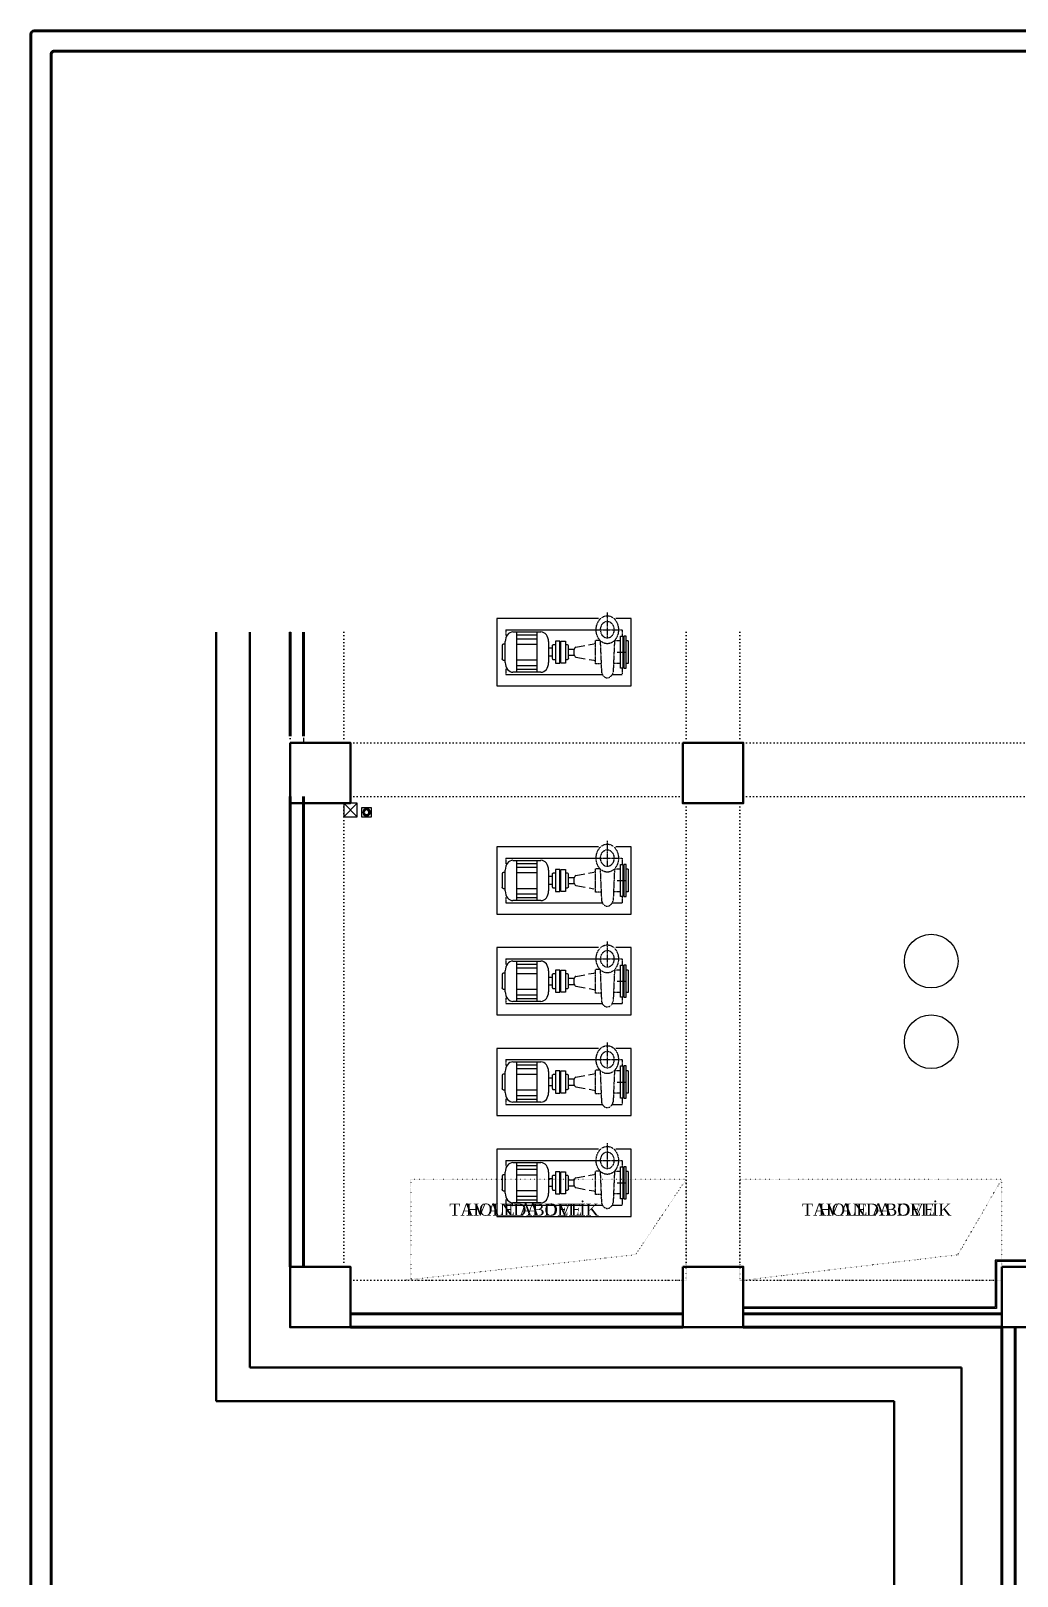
# Model space of a CAD drawing. Extents: x -228812 to 45006, y -308075 to -42938.
# Drawn here: x 28752 to 30221, y -45312 to -43012 of the extents above; entities that cross this region are included whole.
import ezdxf
from ezdxf.enums import TextEntityAlignment as Align

# ---------------------------------------------------------------- set-up
doc = ezdxf.new("R2010")
doc.units = 0
doc.header["$LTSCALE"] = 20
for name, pattern in [('( Hidden )', [0.375, 0.25, -0.125]), ('DOT', [0.25, 0, -0.25]), ('HIDDEN', [0.375, 0.25, -0.125])]:
    doc.linetypes.add(name, pattern=pattern)
doc.layers.get('0').update_dxf_attribs({"linetype": 'CONTINUOUS', "lineweight": 15})
doc.layers.get('DEFPOINTS').update_dxf_attribs({"linetype": 'CONTINUOUS'})
doc.layers.add('DUVAR', color=7, linetype='CONTINUOUS', lineweight=60)
doc.layers.add('KOLON', color=7, linetype='CONTINUOUS', lineweight=50)
for name, color, linetype in [('GOR', 7, 'CONTINUOUS'), ('IZ', 7, 'CONTINUOUS'), ('KIRIS', 9, 'DOT'), ('MEKANIK', 7, 'CONTINUOUS'), ('SIVA', 7, 'CONTINUOUS'), ('TEFRIS SIHHI', 7, 'CONTINUOUS'), ('YAZI-ATT-E', 7, 'CONTINUOUS'), ('YAZI-ATT-T', 7, 'CONTINUOUS'), ('YAZI-TEXT', 7, 'CONTINUOUS')]:
    doc.layers.add(name, color=color, linetype=linetype)
doc.styles.add('YAZI', font='times.ttf')

# ---------------------------------------------------------------- blocks, each defined once
blk = doc.blocks.new('PP')
at = {"color": 0, "lineweight": 25}
for p, q in [((-1000, 0), (0, 0)), ((-1000, -1897), (-1000, 0)), ((0, 0), (0, -2500)), ((-833, -167), (-833, -1842)), ((-344, -158), (-656, -158)), ((-619, -158), (-619, -119)), ((-600, -100), (-400, -100)), ((-381, -119), (-381, -158)), ((-167, -167), (-167, -1966)), ((-800, -302), (-800, -821)), ((-200, -374), (-800, -374)), ((-755, -374), (-755, -749)), ((-700, -374), (-700, -749)), ((-617, -374), (-617, -749)), ((-383, -374), (-383, -749)), ((-300, -374), (-300, -749)), ((-245, -374), (-245, -749)), ((-200, -821), (-200, -302)), ((-800, -749), (-200, -749)), ((-665, -1175), (-665, -1091)), ((-665, -1091), (-335, -1091)), ((-656, -965), (-344, -965)), ((-610, -1091), (-610, -1052)), ((-592, -1033), (-408, -1033)), ((-558, -1033), (-558, -965)), ((-442, -1033), (-442, -965)), ((-390, -1052), (-390, -1091)), ((-335, -1091), (-335, -1175)), ((-335, -1175), (-665, -1175)), ((-335, -1194), (-665, -1194)), ((-665, -1194), (-665, -1278)), ((-665, -1278), (-335, -1278)), ((-610, -1316), (-610, -1278)), ((-408, -1334), (-592, -1334)), ((-558, -1194), (-558, -1175)), ((-546, -1334), (-546, -1440)), ((-454, -1334), (-454, -1440)), ((-442, -1194), (-442, -1175)), ((-390, -1278), (-390, -1316)), ((-335, -1278), (-335, -1194)), ((-573, -1471), (-597, -1637)), ((-454, -1440), (-546, -1440)), ((-460, -1442), (-540, -1442)), ((-427, -1471), (-402, -1646)), ((-608, -1711), (-622, -1810)), ((-391, -1721), (-378, -1810)), ((-1000, -2500), (-1000, -2216)), ((-500, -2243), (-500, -2408)), ((-167, -2150), (-167, -2333)), ((0, -2500), (-1000, -2500)), ((0, -2500), (-1000, -2500)), ((-667, -2448), (-667, -2408)), ((-667, -2448), (-333, -2448)), ((-333, -2448), (-333, -2408))]:
    blk.add_line(p, q, dxfattribs=at)
at = {"color": 0, "linetype": 'HIDDEN', "lineweight": 25}
for p, q in [((-833, -167), (-746, -167)), ((-251, -167), (-167, -167)), ((-675, -1925), (-675, -1839)), ((-325, -1839), (-675, -1839)), ((-325, -1943), (-325, -1839)), ((-1090, -2058), (-724, -2058)), ((-833, -1863), (-833, -2278)), ((-673, -1925), (-204, -1950)), ((-833, -2282), (-833, -2333)), ((-673, -2192), (-204, -2167)), ((-667, -2297), (-667, -2191)), ((-333, -2297), (-333, -2174)), ((-833, -2333), (-739, -2333)), ((-261, -2333), (-167, -2333))]:
    blk.add_line(p, q, dxfattribs=at)
at = {"color": 0, "linetype": 'Continuous', "lineweight": 25}
for p, q in [((-739, -2305), (-739, -2350)), ((-261, -2305), (-739, -2305)), ((-739, -2350), (-261, -2350)), ((-739, -2363), (-261, -2363)), ((-739, -2408), (-739, -2363)), ((-261, -2408), (-739, -2408)), ((-261, -2350), (-261, -2305)), ((-261, -2363), (-261, -2408))]:
    blk.add_line(p, q, dxfattribs=at)
at = {"color": 0, "lineweight": 25}
for centre, major_axis, start_param, end_param in [((-656, -302), (-102, -102), 3.926991, 5.497787), ((-600, -119), (-13.2, -13.2), 3.926991, 5.497787), ((-400, -119), (13.2, -13.2), 0.785398, 2.356194), ((-344, -302), (-102, -102), 2.356194, 3.926991), ((-656, -821), (-102, -102), 5.497787, 7.068583), ((-344, -821), (-102, -102), 0.785398, 2.356194), ((-592, -1052), (13.2, -13.2), 2.356194, 3.926991), ((-408, -1052), (-13.2, -13.2), 2.356194, 3.926991), ((-592, -1316), (-13.2, -13.2), 5.497787, 7.068583), ((-408, -1316), (13.2, -13.2), -0.785398, 0.785398), ((-540, -1476), (-23.6, -23.6), 3.926991, 5.353598), ((-460, -1476), (-23.6, -23.6), 2.500383, 3.926991)]:
    blk.add_ellipse(centre, major_axis=major_axis, ratio=1, start_param=start_param, end_param=end_param, dxfattribs=at)
at = {"color": 0, "linetype": 'HIDDEN', "lineweight": 25}
for centre, major_axis, start_param, end_param in [((-833, -2058), (-147, -147), 1.570796, 7.853981), ((-655, -1806), (-23.6, -23.6), 0.785398, 2.212005), ((-345, -1806), (-23.6, -23.6), 5.641976, 7.068583), ((-833, -2058), (-88.4, -88.4), 1.570796, 7.853981), ((-230, -2058), (-79.2, -79.2), 1.026695, 3.685693)]:
    blk.add_ellipse(centre, major_axis=major_axis, ratio=1, start_param=start_param, end_param=end_param, dxfattribs=at)
blk = doc.blocks.new('YAZI-ATT')
at = {"layer": 'YAZI-ATT-E', "color": 0, "style": 'YAZI'}
blk.add_attdef('TEXT', text='', height=15, dxfattribs=at).set_placement((6.4, 7.3), align=Align.MIDDLE_CENTER)
at = {"layer": 'YAZI-ATT-T', "color": 9, "style": 'YAZI'}
blk.add_attdef('YAZI', text='', height=15, dxfattribs=at).set_placement((6, 7.3), align=Align.MIDDLE_CENTER)
blk = doc.blocks.new('KOLON90')
at = {"layer": 'KOLON', "color": 4}
blk.add_lwpolyline([(-45, 45), (45, 45), (45, -45), (-45, -45)], close=True, dxfattribs=at)
blk = doc.blocks.new('SUZGEC1')
at = {"layer": 'TEFRIS SIHHI', "color": 0, "ltscale": 0.5, "extrusion": (0, 0, -1)}
blk.add_lwpolyline([(70, -70), (-70, -70), (-70, 70), (70, 70)], close=True, dxfattribs=at)
at = {"layer": 'TEFRIS SIHHI', "color": 0, "ltscale": 0.5}
for radius in [56, 49, 35]:
    blk.add_circle((0, 0), radius, dxfattribs=at)

msp = doc.modelspace()

# ---------------------------------------------------------------- linework, layer by layer
at = {"layer": 'DEFPOINTS', "color": 7, "linetype": '( Hidden )'}
for p, q in [((29157.874, -43906.85), (29157.874, -44071.5)), ((29157.874, -44071.5), (29227.874, -44071.5)), ((29227.874, -44071.5), (29227.874, -44161.5)), ((29227.874, -44161.5), (29157.874, -44161.5)), ((29157.874, -44161.5), (29157.874, -44851.5)), ((29157.874, -44851.5), (29227.874, -44851.5)), ((29227.874, -44851.5), (29227.874, -44921.5)), ((29722.874, -44921.5), (29722.874, -44851.5)), ((29722.874, -44851.5), (29812.874, -44851.5)), ((29812.874, -44851.5), (29812.874, -44921.5)), ((30197.874, -44921.5), (30197.874, -44851.5)), ((30197.874, -44851.5), (30287.874, -44851.5)), ((29227.874, -44921.5), (29722.874, -44921.5)), ((29812.874, -44921.5), (30197.874, -44921.5)), ((30217.874, -44941.5), (30197.874, -44941.5)), ((30197.874, -44941.5), (30197.874, -47731.5)), ((31757.874, -44941.5), (30217.874, -44941.5))]:
    msp.add_line(p, q, dxfattribs=at)
at = {"layer": 'DUVAR', "color": 2, "linetype": 'ByBlock', "ltscale": 0.5}
for p, q in [((28751.977, -49363.099), (28751.977, -43016.663)), ((28756.977, -43011.663), (38815.891, -43011.663)), ((28781.977, -49333.099), (28781.977, -43046.663)), ((28786.977, -43041.663), (38785.891, -43041.663))]:
    msp.add_line(p, q, dxfattribs=at)
at = {"layer": 'DUVAR', "color": 2}
for p, q in [((29137.874, -43906.85), (29137.874, -44061.5)), ((29157.874, -43906.85), (29157.874, -44061.5)), ((29137.874, -44151.5), (29137.874, -44851.5)), ((29157.874, -44151.5), (29157.874, -44851.5))]:
    msp.add_line(p, q, dxfattribs=at)
at = {"layer": 'DUVAR', "color": 2, "ltscale": 0.5}
for p, q in [((29227.874, -44921.5), (29722.874, -44921.5)), ((29812.874, -44921.5), (30197.874, -44921.5)), ((29227.874, -44941.5), (29722.874, -44941.5)), ((29812.874, -44941.5), (30197.874, -44941.5)), ((30197.874, -44941.5), (30197.874, -45641.5)), ((30217.874, -44941.5), (30217.874, -45641.5, 0))]:
    msp.add_line(p, q, dxfattribs=at)
at = {"layer": 'DUVAR', "color": 2, "linetype": 'ByBlock', "ltscale": 0.5}
for centre in [(28756.977, -43016.663), (28786.977, -43046.663)]:
    msp.add_arc(centre, 5, 90, 180, dxfattribs=at)
at = {"layer": 'GOR', "color": 6}
for p, q in [((29237.874, -44161.5), (29217.874, -44181.5)), ((29217.874, -44161.5), (29237.874, -44181.5))]:
    msp.add_line(p, q, dxfattribs=at)
msp.add_lwpolyline([(29217.874, -44181.5), (29237.874, -44181.5), (29237.874, -44161.5), (29217.874, -44161.5)], close=True, dxfattribs=at)
at = {"layer": 'IZ', "color": 9, "linetype": 'DOT', "ltscale": 0.3}
for points in [[(29307.874, -44871.501), (29652.71, -44833.457), (29727.874, -44721.501), (29317.874, -44721.501), (29317.874, -44871.501), (29727.874, -44871.501), (29727.874, -44721.501)], [(29812.874, -44871.501), (30132.709, -44833.457), (30197.874, -44721.501), (29807.874, -44721.501), (29807.874, -44871.501), (30197.874, -44871.501), (30197.874, -44721.501)]]:
    msp.add_lwpolyline(points, dxfattribs=at)
at = {"layer": 'KIRIS', "color": 251}
for p, q in [((29137.874, -43906.85), (29137.874, -44071.5)), ((29217.874, -43906.85), (29217.874, -44071.5)), ((29727.874, -43906.85), (29727.874, -44071.5)), ((29807.874, -43906.85), (29807.874, -44071.5)), ((29227.874, -44071.5), (29722.874, -44071.5)), ((29812.874, -44071.5), (30372.874, -44071.5)), ((29137.874, -44161.5), (29137.874, -44851.5)), ((29217.874, -44161.5), (29217.874, -44851.5)), ((29227.874, -44151.5), (29722.874, -44151.5)), ((29727.874, -44161.5), (29727.874, -44851.5)), ((29807.874, -44161.5), (29807.874, -44851.5)), ((29812.874, -44151.5), (30372.874, -44151.5)), ((29227.874, -44871.501), (29722.874, -44871.501)), ((29812.874, -44871.501), (30197.874, -44871.501)), ((29227.874, -44941.5), (29722.874, -44941.5)), ((29812.874, -44941.5), (30197.874, -44941.5)), ((30197.874, -44941.5), (30197.874, -45641.5))]:
    msp.add_line(p, q, dxfattribs=at)
at = {"layer": 'KOLON', "color": 4, "ltscale": 5}
for p, q in [((29027.874, -45051.5), (29027.873, -43906.85)), ((29077.873, -43906.85), (29077.874, -45001.5)), ((29077.874, -45001.5), (30137.874, -45001.5)), ((30137.874, -45001.5), (30137.874, -47791.5)), ((30037.865, -45051.5), (29027.874, -45051.5)), ((30037.865, -47891.5), (30037.865, -45051.5))]:
    msp.add_line(p, q, dxfattribs=at)
at = {"layer": 'MEKANIK', "color": 15, "ltscale": 0.2}
for centre in [(30092.874, -44396.5), (30092.874, -44516.5)]:
    msp.add_circle(centre, 40, dxfattribs=at)
at = {"layer": 'SIVA', "color": 1}
for points in [[(31737.874, -44061.5), (31657.874, -44061.5), (31657.874, -44171.5), (31727.874, -44171.5), (31727.874, -44841.5), (31657.874, -44841.5), (31657.874, -44916.5), (31122.874, -44916.5), (31122.874, -44841.5), (31012.874, -44841.5), (31012.874, -44916.5), (30297.874, -44916.5), (30297.874, -44841.5), (30187.874, -44841.5), (30187.874, -44911.5), (29812.874, -44911.5)], [(31737.874, -44063.5), (31659.874, -44063.5), (31659.874, -44169.5), (31729.874, -44169.5), (31729.874, -44843.5), (31659.874, -44843.5), (31659.874, -44918.5), (31120.874, -44918.5), (31120.874, -44843.5), (31014.874, -44843.5), (31014.874, -44918.5), (30295.874, -44918.5), (30295.874, -44843.5), (30189.874, -44843.5), (30189.874, -44913.5), (29812.874, -44913.5)]]:
    msp.add_lwpolyline(points, dxfattribs=at)

# ---------------------------------------------------------------- block references
at = {"layer": 'KOLON', "color": 1}
for p in [(29182.874, -44116.5), (29767.874, -44116.5), (29182.874, -44896.5), (29767.874, -44896.5), (30242.874, -44896.5)]:
    msp.add_blockref('KOLON90', p, dxfattribs=at)
at = {"layer": 'MEKANIK', "color": 15, "ltscale": 0.2, "xscale": -0.1, "yscale": 0.0800000000032789, "zscale": 0.1, "rotation": 89.99998557655739}
for p in [(29445.782, -43986.5), (29445.782, -44326.5), (29445.782, -44476.5), (29445.782, -44626.5), (29445.782, -44776.5)]:
    msp.add_blockref('PP', p, dxfattribs=at)
at = {"layer": 'TEFRIS SIHHI', "color": 155, "xscale": -0.1, "yscale": 0.1, "zscale": 0.1}
msp.add_blockref('SUZGEC1', (29251.854, -44174.973), dxfattribs=at)
at = {"layer": 'YAZI-TEXT', "color": 7}
ref = msp.add_blockref('YAZI-ATT', (29486.384, -44766.482), dxfattribs=dict(at, zscale=1.8))
ref.add_attrib('YAZI', 'TAVANDA DELİK', dxfattribs={"layer": 'YAZI-ATT-T', "color": 9, "height": 18, "style": 'YAZI'}).set_placement((29486.384, -44766.482), align=Align.MIDDLE_CENTER)
ref.add_attrib('TEXT', 'HOLE ABOVE', dxfattribs={"layer": 'YAZI-ATT-E', "color": 0, "height": 18, "style": 'YAZI'}).set_placement((29486.384, -44766.482), align=Align.MIDDLE_CENTER)
ref = msp.add_blockref('YAZI-ATT', (30011.605, -44766.482), dxfattribs=dict(at, zscale=1.8))
ref.add_attrib('YAZI', 'TAVANDA DELİK', dxfattribs={"layer": 'YAZI-ATT-T', "color": 9, "height": 18, "style": 'YAZI'}).set_placement((30011.605, -44766.482), align=Align.MIDDLE_CENTER)
ref.add_attrib('TEXT', 'HOLE ABOVE', dxfattribs={"layer": 'YAZI-ATT-E', "color": 0, "height": 18, "style": 'YAZI'}).set_placement((30011.605, -44766.482), align=Align.MIDDLE_CENTER)

doc.saveas('drawing.dxf')
